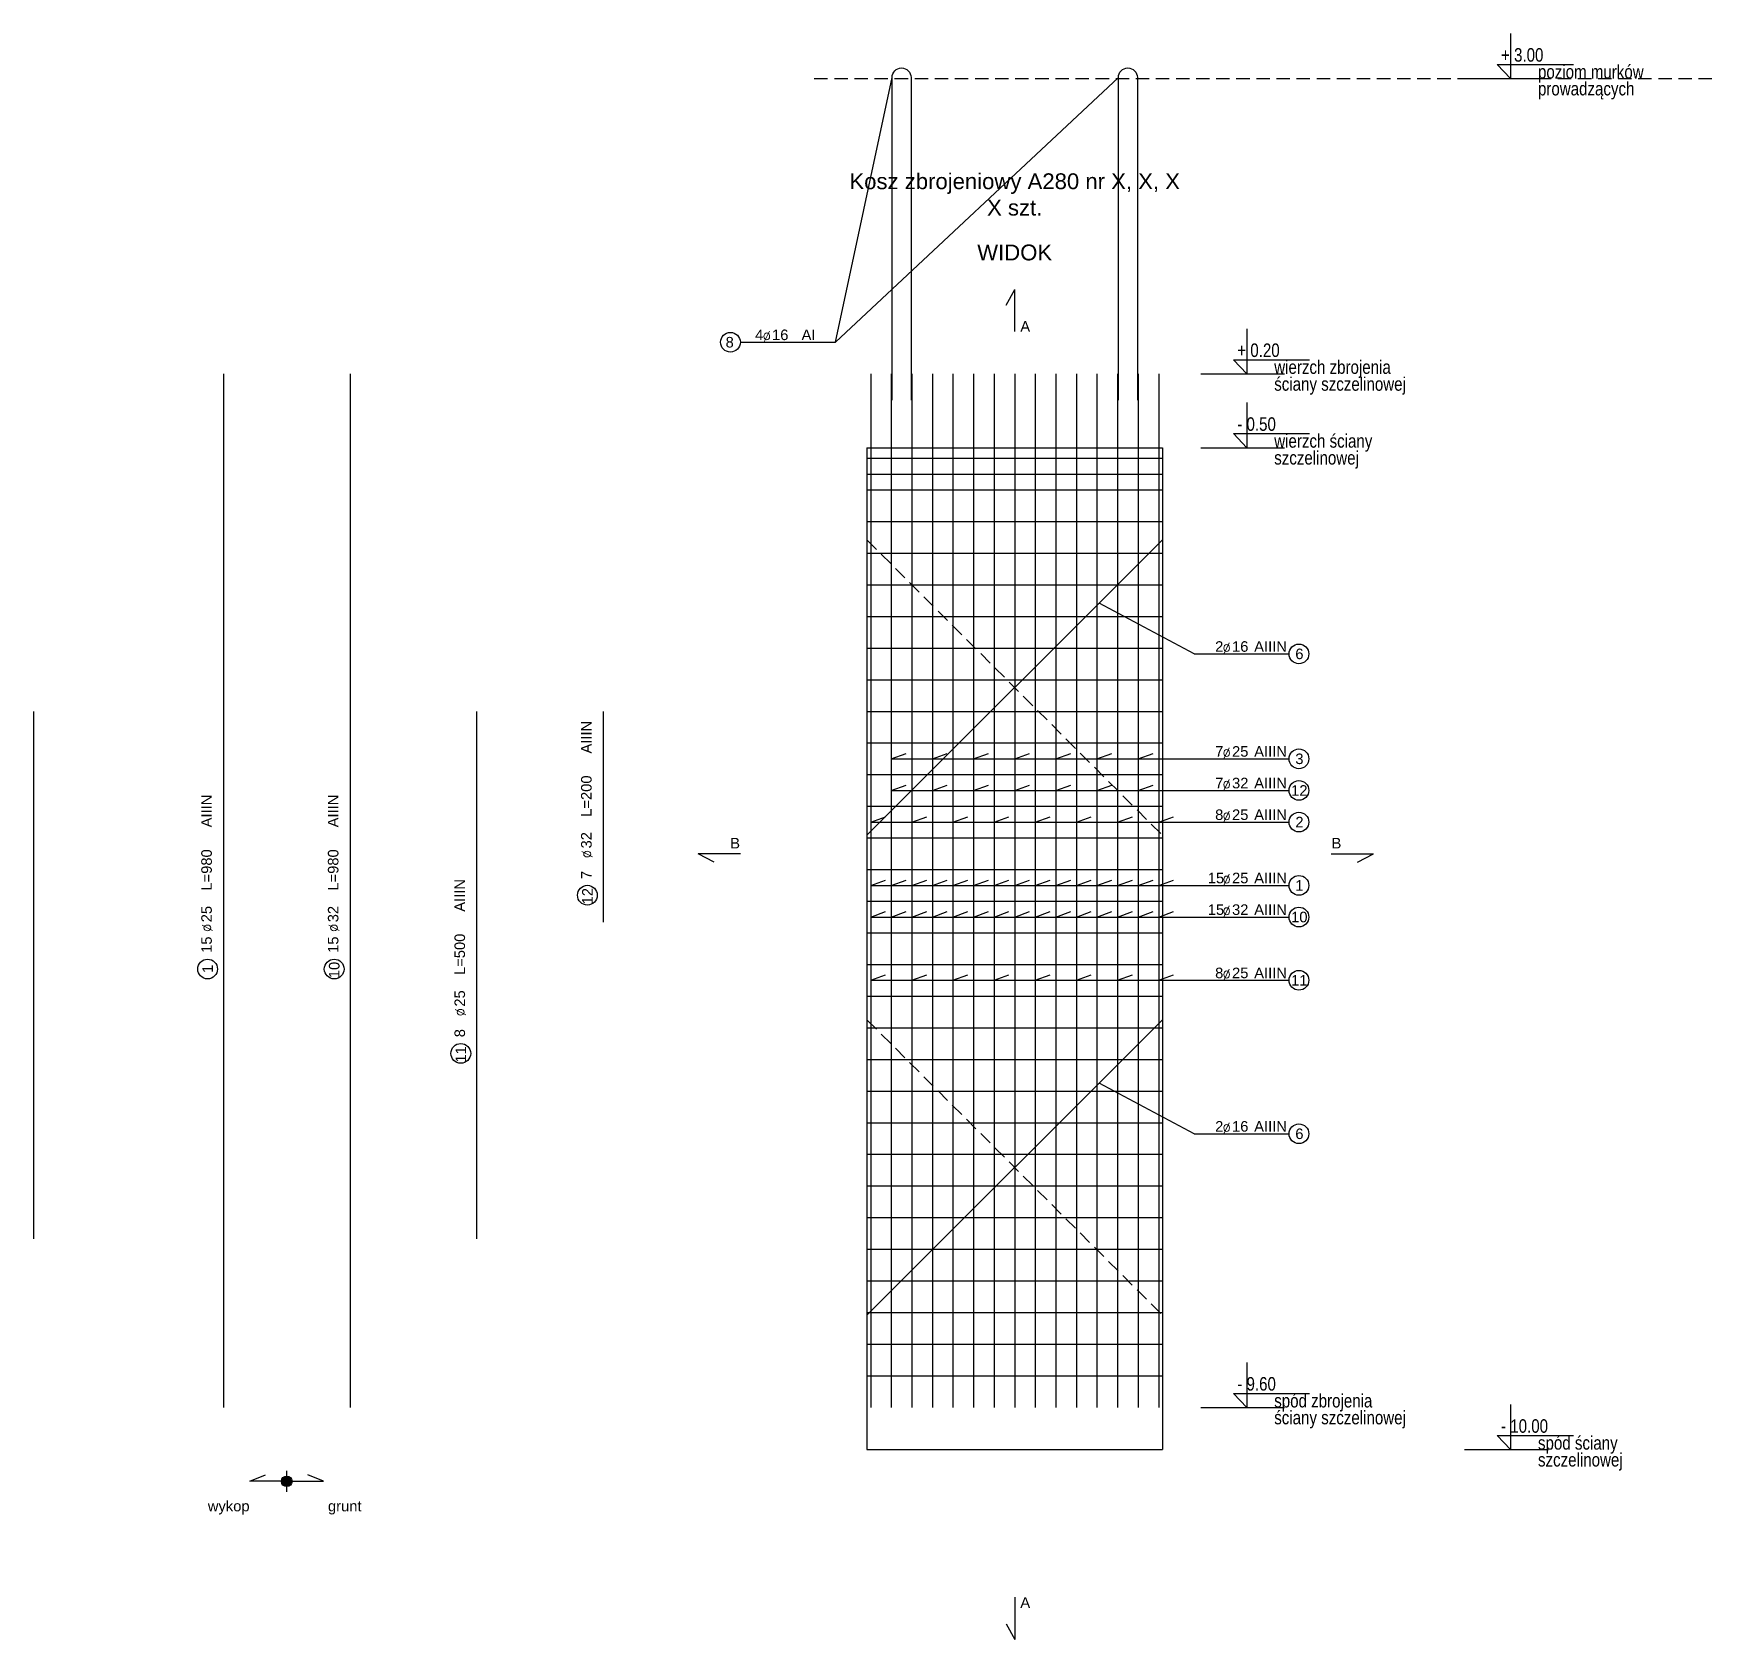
# Model space of a CAD drawing. Extents: x -5033 to 9347, y -16423 to -2362.
# Drawn here: x 2190 to 3779, y -12523 to -11000 of the extents above; entities that cross this region are included whole.
import ezdxf
from ezdxf.enums import TextEntityAlignment as Align

# ---------------------------------------------------------------- set-up
doc = ezdxf.new("R2010")
doc.units = 0
doc.header["$MEASUREMENT"] = 0
doc.linetypes.add('DASHED', pattern=[19.05, 12.7, -6.35])
for name, color, linetype in [('__SOL-KOTY_WYSOKOSCIOWE', 4, 'CONTINUOUS'), ('__SOL-OPISY', 4, 'CONTINUOUS'), ('__SOL-PRZERYWANA', 253, 'DASHED'), ('__SOL-WIDOK', 4, 'CONTINUOUS'), ('__SOL-ZBROJENIE', 3, 'CONTINUOUS')]:
    doc.layers.add(name, color=color, linetype=linetype)
doc.styles.add('ARIAL', font='arial.ttf', dxfattribs={"height": 2.5})
doc.styles.add('SIMPLEX', font='SIMPLEX.SHX', dxfattribs={"width": 0.8})
doc.styles.get("Standard").update_dxf_attribs({"font": 'arial.ttf'})

# ---------------------------------------------------------------- blocks, each defined once
blk = doc.blocks.new('OPIS_PRET_BEZ_LINII')
at = {"layer": '__SOL-OPISY'}
blk.add_circle((25.7, 0), 9.36, dxfattribs=at)
at = {"layer": '__SOL-OPISY', "style": 'SIMPLEX', "width": 0.9}
blk.add_text(' %%c ', height=10, dxfattribs=at).set_placement((64.7, -4.8), align=Align.CENTER)
at = {"layer": '__SOL-OPISY', "style": 'ARIAL', "width": 0.8}
blk.add_attdef('NUMER', text='', height=10, dxfattribs=at).set_placement((25.7, 0), align=Align.MIDDLE)
blk.add_attdef('ILOSC', text='', height=10, dxfattribs=at).set_placement((56.9, -5.1), align=Align.RIGHT)
for tag, p in [('SREDNICA', (71, -5.1)), ('DLUGOSC', (95.1, -5.2)), ('STAL', (144.7, -5.2))]:
    blk.add_attdef(tag, p, '', height=10, dxfattribs=at)
blk = doc.blocks.new('OPIS_PRAWY')
at = {"layer": '__SOL-OPISY'}
blk.add_line((0, 0), (90, 0), dxfattribs=at)
blk.add_circle((99.4, 0), 9.36, dxfattribs=at)
at = {"layer": '__SOL-OPISY', "style": 'SIMPLEX', "width": 0.9}
blk.add_text(' %%c ', height=10, dxfattribs=at).set_placement((20.9, 0.5))
at = {"layer": '__SOL-OPISY', "style": 'ARIAL', "width": 0.8}
blk.add_attdef('ILOSC', text='', height=10, dxfattribs=at).set_placement((27.1, 0.1), align=Align.RIGHT)
for tag, p in [('SREDNICA', (35.4, 0.1)), ('STAL', (58.4, 0.5))]:
    blk.add_attdef(tag, p, '', height=10, dxfattribs=at)
for tag, p in [('NUMER', (99.4, 0)), ('DLUGOSC', (52.8, -6.1))]:
    blk.add_attdef(tag, text='', height=10, dxfattribs=at).set_placement(p, align=Align.MIDDLE)
blk = doc.blocks.new('OPIS_LEWY')
at = {"layer": '__SOL-OPISY'}
blk.add_line((-90, 0), (0, 0), dxfattribs=at)
blk.add_circle((-99.4, 0), 9.36, dxfattribs=at)
at = {"layer": '__SOL-OPISY', "style": 'SIMPLEX', "width": 0.9}
blk.add_text(' %%c ', height=10, dxfattribs=at).set_placement((-75, 0.5))
at = {"layer": '__SOL-OPISY', "style": 'ARIAL', "width": 0.8}
for tag, p in [('NUMER', (-99.4, 0)), ('DLUGOSC', (-58.9, -6.6))]:
    blk.add_attdef(tag, text='', height=10, dxfattribs=at).set_placement(p, align=Align.MIDDLE)
blk.add_attdef('ILOSC', text='', height=10, dxfattribs=at).set_placement((-74, 0.1), align=Align.RIGHT)
for tag, p in [('SREDNICA', (-65.8, 0.1)), ('STAL', (-42.7, 0.3))]:
    blk.add_attdef(tag, p, '', height=10, dxfattribs=at)
blk = doc.blocks.new('KOTA')
at = {"layer": '__SOL-KOTY_WYSOKOSCIOWE'}
for p, q in [((0, 33.4), (0, 0)), ((-34, 0), (28, 0)), ((0, 0), (-9.9, 10.4)), ((-9.9, 10.4), (46.5, 10.4))]:
    blk.add_line(p, q, dxfattribs=at)
at = {"layer": '__SOL-KOTY_WYSOKOSCIOWE', "style": 'ARIAL', "width": 0.8}
blk.add_attdef('RZEDNA', (500.5, 15.9), '', height=10.4, dxfattribs=at)

msp = doc.modelspace()

# ---------------------------------------------------------------- hatches: boundary and pattern name
at = {"layer": '__SOL-OPISY'}
msp.add_hatch(color=256, dxfattribs=at).paths.add_polyline_path([(2435, -12373, 1), (2425, -12373, 1)])

# ---------------------------------------------------------------- linework, layer by layer
for p, q in [((2950, -11293), (3003.75, -11042)), ((2950, -11293), (3218.25, -11042)), ((3112, -11258), (3120, -11243)), ((3120, -11283), (3120, -11243)), ((3290, -11588.5), (3200, -11540.5)), ((3003, -11688), (3017.1, -11682.9)), ((3003, -11688), (3290, -11688)), ((3042, -11688), (3056.1, -11682.9)), ((3081, -11688), (3095.1, -11682.9)), ((3120, -11688), (3134.1, -11682.9)), ((3159, -11688), (3173.1, -11682.9)), ((3198, -11688), (3212.1, -11682.9)), ((3237, -11688), (3251.1, -11682.9)), ((3003, -11718), (3017.1, -11712.9)), ((3003, -11718), (3290, -11718)), ((3042, -11718), (3056.1, -11712.9)), ((3081, -11718), (3095.1, -11712.9)), ((3120, -11718), (3134.1, -11712.9)), ((3159, -11718), (3173.1, -11712.9)), ((3198, -11718), (3212.1, -11712.9)), ((3237, -11718), (3251.1, -11712.9)), ((2983.5, -11748), (2997.6, -11742.9)), ((2983.5, -11748), (3290, -11748)), ((3022.5, -11748), (3036.6, -11742.9)), ((3061.5, -11748), (3075.6, -11742.9)), ((3100.5, -11748), (3114.6, -11742.9)), ((3139.5, -11748), (3153.6, -11742.9)), ((3178.5, -11748), (3192.6, -11742.9)), ((3217.5, -11748), (3231.6, -11742.9)), ((3256.5, -11748), (3270.6, -11742.9)), ((2860, -11778), (2820, -11778)), ((2835, -11786), (2820, -11778)), ((3420, -11778), (3460, -11778)), ((3445, -11786), (3460, -11778)), ((2983.5, -11808), (2997.6, -11802.9)), ((3003, -11808), (3017.1, -11802.9)), ((3022.5, -11808), (3036.6, -11802.9)), ((3042, -11808), (3056.1, -11802.9)), ((3061.5, -11808), (3075.6, -11802.9)), ((3081, -11808), (3095.1, -11802.9)), ((3100.5, -11808), (3114.6, -11802.9)), ((3120, -11808), (3134.1, -11802.9)), ((3139.5, -11808), (3153.6, -11802.9)), ((3159, -11808), (3173.1, -11802.9)), ((3178.5, -11808), (3192.6, -11802.9)), ((3198, -11808), (3212.1, -11802.9)), ((3217.5, -11808), (3231.6, -11802.9)), ((3237, -11808), (3251.1, -11802.9)), ((3256.5, -11808), (3270.6, -11802.9)), ((2983.5, -11808), (3290, -11808)), ((2983.5, -11838), (2997.6, -11832.9)), ((3003, -11838), (3017.1, -11832.9)), ((3022.5, -11838), (3036.6, -11832.9)), ((3042, -11838), (3056.1, -11832.9)), ((3061.5, -11838), (3075.6, -11832.9)), ((3081, -11838), (3095.1, -11832.9)), ((3100.5, -11838), (3114.6, -11832.9)), ((3120, -11838), (3134.1, -11832.9)), ((3139.5, -11838), (3153.6, -11832.9)), ((3159, -11838), (3173.1, -11832.9)), ((3178.5, -11838), (3192.6, -11832.9)), ((3198, -11838), (3212.1, -11832.9)), ((3217.5, -11838), (3231.6, -11832.9)), ((3237, -11838), (3251.1, -11832.9)), ((3256.5, -11838), (3270.6, -11832.9)), ((2983.5, -11838), (3290, -11838)), ((2983.5, -11898), (2997.6, -11892.9)), ((2983.5, -11898), (3290, -11898)), ((3022.5, -11898), (3036.6, -11892.9)), ((3061.5, -11898), (3075.6, -11892.9)), ((3100.5, -11898), (3114.6, -11892.9)), ((3139.5, -11898), (3153.6, -11892.9)), ((3178.5, -11898), (3192.6, -11892.9)), ((3217.5, -11898), (3231.6, -11892.9)), ((3256.5, -11898), (3270.6, -11892.9)), ((3290, -12043.5), (3200, -11995.5)), ((2395, -12373), (2410, -12367)), ((2430, -12373), (2395, -12373)), ((2430, -12383), (2430, -12363)), ((2430, -12373), (2465, -12373)), ((2465, -12373), (2450, -12367)), ((3120, -12483), (3120, -12523)), ((3112, -12508), (3120, -12523))]:
    msp.add_line(p, q, dxfattribs=at)
msp.add_circle((2430, -12373), 5, dxfattribs=at)
at = {"layer": '__SOL-PRZERYWANA'}
msp.add_line((2930, -11043), (4280, -11043), dxfattribs=at)
for points in [[(2980, -11460.5), (2980, -11480.5), (3260, -11760.5), (3260, -11780.5)], [(2980, -11915.5), (2980, -11935.5), (3260, -12215.5), (3260, -12235.5)]]:
    msp.add_lwpolyline(points, dxfattribs=at)
at = {"layer": '__SOL-WIDOK'}
for p, q in [((2980, -11393), (2980, -12343)), ((2980, -11393), (3260, -11393)), ((3260, -11393), (3260, -12343)), ((2980, -12343), (3260, -12343))]:
    msp.add_line(p, q, dxfattribs=at)
at = {"layer": '__SOL-ZBROJENIE'}
for p, q in [((2370, -11323), (2370, -12303)), ((2490, -11323), (2490, -12303)), ((2983.5, -11323), (2983.5, -12303)), ((3003, -11323), (3003, -12303)), ((3022.5, -11323), (3022.5, -12303)), ((3042, -11323), (3042, -12303)), ((3061.5, -11323), (3061.5, -12303)), ((3081, -11323), (3081, -12303)), ((3100.5, -11323), (3100.5, -12303)), ((3120, -11323), (3120, -12303)), ((3139.5, -11323), (3139.5, -12303)), ((3159, -11323), (3159, -12303)), ((3178.5, -11323), (3178.5, -12303)), ((3198, -11323), (3198, -12303)), ((3217.5, -11323), (3217.5, -12303)), ((3237, -11323), (3237, -12303)), ((3256.5, -11323), (3256.5, -12303)), ((2980, -11403), (3260, -11403)), ((2980, -11418), (3260, -11418)), ((2980, -11433), (3260, -11433)), ((2980, -11463), (3260, -11463)), ((2980, -11493), (3260, -11493)), ((2980, -11523), (3260, -11523)), ((2980, -11553), (3260, -11553)), ((2980, -11583), (3260, -11583)), ((2980, -11613), (3260, -11613)), ((2190, -11643), (2190, -12143)), ((2610, -11643), (2610, -12143)), ((2730, -11643), (2730, -11843)), ((2980, -11643), (3260, -11643)), ((2980, -11673), (3260, -11673)), ((2980, -11703), (3260, -11703)), ((2980, -11733), (3260, -11733)), ((2980, -11763), (3260, -11763)), ((2980, -11793), (3260, -11793)), ((2980, -11823), (3260, -11823)), ((2980, -11853), (3260, -11853)), ((2980, -11883), (3260, -11883)), ((2980, -11913), (3260, -11913)), ((2980, -11943), (3260, -11943)), ((2980, -11973), (3260, -11973)), ((2980, -12003), (3260, -12003)), ((2980, -12033), (3260, -12033)), ((2980, -12063), (3260, -12063)), ((2980, -12093), (3260, -12093)), ((2980, -12123), (3260, -12123)), ((2980, -12153), (3260, -12153)), ((2980, -12183), (3260, -12183)), ((2980, -12213), (3260, -12213)), ((2980, -12243), (3260, -12243)), ((2980, -12273), (3260, -12273))]:
    msp.add_line(p, q, dxfattribs=at)
for points in [[(3003.75, -11347.9), (3003.75, -11042, -1), (3021.75, -11042), (3021.75, -11347.9)], [(3218.25, -11347.9), (3218.25, -11042, -1), (3236.25, -11042), (3236.25, -11347.9)]]:
    msp.add_lwpolyline(points, format="xyb", dxfattribs=at)
for points in [[(3260, -11460.5), (3260, -11480.5), (2980, -11760.5), (2980, -11780.5)], [(3260, -11915.5), (3260, -11935.5), (2980, -12215.5), (2980, -12235.5)]]:
    msp.add_lwpolyline(points, dxfattribs=at)

# ---------------------------------------------------------------- block references
at = {"layer": '__SOL-KOTY_WYSOKOSCIOWE'}
ref = msp.add_blockref('KOTA', (3590, -11043), dxfattribs=dict(at, xscale=1.28, yscale=1.28, zscale=1.28))
ref.add_attrib('RZEDNA', '+ 3.00', (3581, -11027), dxfattribs={"height": 12.8, "style": 'ARIAL', "width": 0.8})
ref.add_attrib('OPIS1', 'poziom murków', (3616, -11043), dxfattribs={"height": 12.8, "style": 'ARIAL', "width": 0.8})
ref.add_attrib('OPIS2', 'prowadzących', (3616, -11059), dxfattribs={"height": 12.8, "style": 'ARIAL', "width": 0.8})
ref = msp.add_blockref('KOTA', (3340, -11323), dxfattribs=dict(at, xscale=1.28, yscale=1.28, zscale=1.28))
ref.add_attrib('RZEDNA', '+ 0.20', (3331, -11307), dxfattribs={"height": 12.8, "style": 'ARIAL', "width": 0.8})
ref.add_attrib('OPIS1', 'wierzch zbrojenia', (3366, -11323), dxfattribs={"height": 12.8, "style": 'ARIAL', "width": 0.8})
ref.add_attrib('OPIS2', 'ściany szczelinowej', (3366, -11339), dxfattribs={"height": 12.8, "style": 'ARIAL', "width": 0.8})
ref = msp.add_blockref('KOTA', (3340, -11393), dxfattribs=dict(at, xscale=1.28, yscale=1.28, zscale=1.28))
ref.add_attrib('RZEDNA', '- 0.50', (3331, -11377), dxfattribs={"height": 12.8, "style": 'ARIAL', "width": 0.8})
ref.add_attrib('OPIS1', 'wierzch ściany', (3366, -11393), dxfattribs={"height": 12.8, "style": 'ARIAL', "width": 0.8})
ref.add_attrib('OPIS2', 'szczelinowej', (3366, -11409), dxfattribs={"height": 12.8, "style": 'ARIAL', "width": 0.8})
ref = msp.add_blockref('KOTA', (3340, -12303), dxfattribs=dict(at, xscale=1.28, yscale=1.28, zscale=1.28))
ref.add_attrib('RZEDNA', '- 9.60', (3331, -12287), dxfattribs={"height": 12.8, "style": 'ARIAL', "width": 0.8})
ref.add_attrib('OPIS1', 'spód zbrojenia', (3366, -12303), dxfattribs={"height": 12.8, "style": 'ARIAL', "width": 0.8})
ref.add_attrib('OPIS2', 'ściany szczelinowej', (3366, -12319), dxfattribs={"height": 12.8, "style": 'ARIAL', "width": 0.8})
ref = msp.add_blockref('KOTA', (3590, -12343), dxfattribs=dict(at, xscale=1.28, yscale=1.28, zscale=1.28))
ref.add_attrib('RZEDNA', '- 10.00', (3581, -12327), dxfattribs={"height": 12.8, "style": 'ARIAL', "width": 0.8})
ref.add_attrib('OPIS1', 'spód ściany', (3616, -12343), dxfattribs={"height": 12.8, "style": 'ARIAL', "width": 0.8})
ref.add_attrib('OPIS2', 'szczelinowej', (3616, -12359), dxfattribs={"height": 12.8, "style": 'ARIAL', "width": 0.8})
at = {"layer": '__SOL-OPISY'}
ref = msp.add_blockref('OPIS_LEWY', (2950, -11293), dxfattribs=at)
ref.add_attrib('ILOSC', '4', (2874, -11291), dxfattribs={"height": 10, "style": 'ARIAL'})
ref.add_attrib('SREDNICA', '16', (2890, -11291), dxfattribs={"height": 10, "style": 'ARIAL'})
ref.add_attrib('STAL', 'AI', (2918, -11291), dxfattribs={"height": 10, "style": 'ARIAL'})
ref.add_attrib('NUMER', '8', (2846, -11298), dxfattribs={"height": 10, "style": 'ARIAL'})
ref = msp.add_blockref('OPIS_PRAWY', (3290, -11588.5), dxfattribs=at)
ref.add_attrib('ILOSC', '2', (3310, -11586.5), dxfattribs={"height": 10, "style": 'ARIAL'})
ref.add_attrib('SREDNICA', '16', (3326, -11586.5), dxfattribs={"height": 10, "style": 'ARIAL'})
ref.add_attrib('STAL', 'AIIIN', (3347, -11586.5), dxfattribs={"height": 10, "style": 'ARIAL'})
ref.add_attrib('NUMER', '6', (3386, -11593.5), dxfattribs={"height": 10, "style": 'ARIAL'})
ref = msp.add_blockref('OPIS_PRET_BEZ_LINII', (2715, -11843), dxfattribs=dict(at, rotation=90))
ref.add_attrib('NUMER', '12', (2720, -11826), dxfattribs={"height": 10, "rotation": 90, "style": 'ARIAL'})
ref.add_attrib('ILOSC', '7', (2719, -11802), dxfattribs={"height": 10, "rotation": 90, "style": 'ARIAL'})
ref.add_attrib('SREDNICA', '32', (2719, -11773), dxfattribs={"height": 10, "rotation": 90, "style": 'ARIAL'})
ref.add_attrib('DLUGOSC', 'L=200', (2719, -11743), dxfattribs={"height": 10, "rotation": 90, "style": 'ARIAL'})
ref.add_attrib('STAL', 'AIIIN', (2719, -11683), dxfattribs={"height": 10, "rotation": 90, "style": 'ARIAL'})
ref = msp.add_blockref('OPIS_PRAWY', (3290, -11688), dxfattribs=at)
ref.add_attrib('ILOSC', '7', (3310, -11686), dxfattribs={"height": 10, "style": 'ARIAL'})
ref.add_attrib('SREDNICA', '25', (3326, -11686), dxfattribs={"height": 10, "style": 'ARIAL'})
ref.add_attrib('STAL', 'AIIIN', (3347, -11686), dxfattribs={"height": 10, "style": 'ARIAL'})
ref.add_attrib('NUMER', '3', (3386, -11693), dxfattribs={"height": 10, "style": 'ARIAL'})
ref = msp.add_blockref('OPIS_PRAWY', (3290, -11718), dxfattribs=at)
ref.add_attrib('ILOSC', '7', (3310, -11716), dxfattribs={"height": 10, "style": 'ARIAL'})
ref.add_attrib('SREDNICA', '32', (3326, -11716), dxfattribs={"height": 10, "style": 'ARIAL'})
ref.add_attrib('STAL', 'AIIIN', (3347, -11716), dxfattribs={"height": 10, "style": 'ARIAL'})
ref.add_attrib('NUMER', '12', (3382, -11723), dxfattribs={"height": 10, "style": 'ARIAL'})
ref = msp.add_blockref('OPIS_PRET_BEZ_LINII', (2355, -11913), dxfattribs=dict(at, rotation=90))
ref.add_attrib('NUMER', '1', (2360, -11891), dxfattribs={"height": 10, "rotation": 90, "style": 'ARIAL'})
ref.add_attrib('ILOSC', '15', (2359, -11872), dxfattribs={"height": 10, "rotation": 90, "style": 'ARIAL'})
ref.add_attrib('SREDNICA', '25', (2359, -11843), dxfattribs={"height": 10, "rotation": 90, "style": 'ARIAL'})
ref.add_attrib('DLUGOSC', 'L=980', (2359, -11813), dxfattribs={"height": 10, "rotation": 90, "style": 'ARIAL'})
ref.add_attrib('STAL', 'AIIIN', (2359, -11753), dxfattribs={"height": 10, "rotation": 90, "style": 'ARIAL'})
ref = msp.add_blockref('OPIS_PRET_BEZ_LINII', (2475, -11913), dxfattribs=dict(at, rotation=90))
ref.add_attrib('NUMER', '10', (2480, -11896), dxfattribs={"height": 10, "rotation": 90, "style": 'ARIAL'})
ref.add_attrib('ILOSC', '15', (2479, -11872), dxfattribs={"height": 10, "rotation": 90, "style": 'ARIAL'})
ref.add_attrib('SREDNICA', '32', (2479, -11843), dxfattribs={"height": 10, "rotation": 90, "style": 'ARIAL'})
ref.add_attrib('DLUGOSC', 'L=980', (2479, -11813), dxfattribs={"height": 10, "rotation": 90, "style": 'ARIAL'})
ref.add_attrib('STAL', 'AIIIN', (2479, -11753), dxfattribs={"height": 10, "rotation": 90, "style": 'ARIAL'})
ref = msp.add_blockref('OPIS_PRAWY', (3290, -11748), dxfattribs=at)
ref.add_attrib('ILOSC', '8', (3310, -11746), dxfattribs={"height": 10, "style": 'ARIAL'})
ref.add_attrib('SREDNICA', '25', (3326, -11746), dxfattribs={"height": 10, "style": 'ARIAL'})
ref.add_attrib('STAL', 'AIIIN', (3347, -11746), dxfattribs={"height": 10, "style": 'ARIAL'})
ref.add_attrib('NUMER', '2', (3386, -11753), dxfattribs={"height": 10, "style": 'ARIAL'})
ref = msp.add_blockref('OPIS_PRAWY', (3290, -11808), dxfattribs=at)
ref.add_attrib('ILOSC', '15', (3303, -11806), dxfattribs={"height": 10, "style": 'ARIAL'})
ref.add_attrib('SREDNICA', '25', (3326, -11806), dxfattribs={"height": 10, "style": 'ARIAL'})
ref.add_attrib('STAL', 'AIIIN', (3347, -11806), dxfattribs={"height": 10, "style": 'ARIAL'})
ref.add_attrib('NUMER', '1', (3386, -11813), dxfattribs={"height": 10, "style": 'ARIAL'})
ref = msp.add_blockref('OPIS_PRET_BEZ_LINII', (2595, -11993), dxfattribs=dict(at, rotation=90))
ref.add_attrib('NUMER', '11', (2600, -11976), dxfattribs={"height": 10, "rotation": 90, "style": 'ARIAL'})
ref.add_attrib('ILOSC', '8', (2599, -11952), dxfattribs={"height": 10, "rotation": 90, "style": 'ARIAL'})
ref.add_attrib('SREDNICA', '25', (2599, -11923), dxfattribs={"height": 10, "rotation": 90, "style": 'ARIAL'})
ref.add_attrib('DLUGOSC', 'L=500', (2599, -11893), dxfattribs={"height": 10, "rotation": 90, "style": 'ARIAL'})
ref.add_attrib('STAL', 'AIIIN', (2599, -11833), dxfattribs={"height": 10, "rotation": 90, "style": 'ARIAL'})
ref = msp.add_blockref('OPIS_PRAWY', (3290, -11838), dxfattribs=at)
ref.add_attrib('ILOSC', '15', (3303, -11836), dxfattribs={"height": 10, "style": 'ARIAL'})
ref.add_attrib('SREDNICA', '32', (3326, -11836), dxfattribs={"height": 10, "style": 'ARIAL'})
ref.add_attrib('STAL', 'AIIIN', (3347, -11836), dxfattribs={"height": 10, "style": 'ARIAL'})
ref.add_attrib('NUMER', '10', (3382, -11843), dxfattribs={"height": 10, "style": 'ARIAL'})
ref = msp.add_blockref('OPIS_PRAWY', (3290, -11898), dxfattribs=at)
ref.add_attrib('ILOSC', '8', (3310, -11896), dxfattribs={"height": 10, "style": 'ARIAL'})
ref.add_attrib('SREDNICA', '25', (3326, -11896), dxfattribs={"height": 10, "style": 'ARIAL'})
ref.add_attrib('STAL', 'AIIIN', (3347, -11896), dxfattribs={"height": 10, "style": 'ARIAL'})
ref.add_attrib('NUMER', '11', (3382, -11903), dxfattribs={"height": 10, "style": 'ARIAL'})
ref = msp.add_blockref('OPIS_PRAWY', (3290, -12043.5), dxfattribs=at)
ref.add_attrib('ILOSC', '2', (3310, -12041.5), dxfattribs={"height": 10, "style": 'ARIAL'})
ref.add_attrib('SREDNICA', '16', (3326, -12041.5), dxfattribs={"height": 10, "style": 'ARIAL'})
ref.add_attrib('STAL', 'AIIIN', (3347, -12041.5), dxfattribs={"height": 10, "style": 'ARIAL'})
ref.add_attrib('NUMER', '6', (3386, -12048.5), dxfattribs={"height": 10, "style": 'ARIAL'})

# ---------------------------------------------------------------- texts
at = {"layer": '__SOL-OPISY', "width": 2500, "attachment_point": 5}
for s, insert, char_height in [('Kosz zbrojeniowy A280 nr X, X, X\\PX szt.\\P', (3120, -11153), 15), ('\\P\\PWIDOK\\P', (3120, -11183), 15), ('A\\P', (3130, -11278), 10), ('B\\P', (2855, -11768), 10), ('B\\P', (3425, -11768), 10), ('wykop\\P', (2375, -12398), 10), ('grunt\\P', (2485, -12398), 10), ('A\\P', (3130, -12488), 10)]:
    msp.add_mtext(s, dxfattribs=dict(at, insert=insert, char_height=char_height))

doc.saveas('drawing.dxf')
